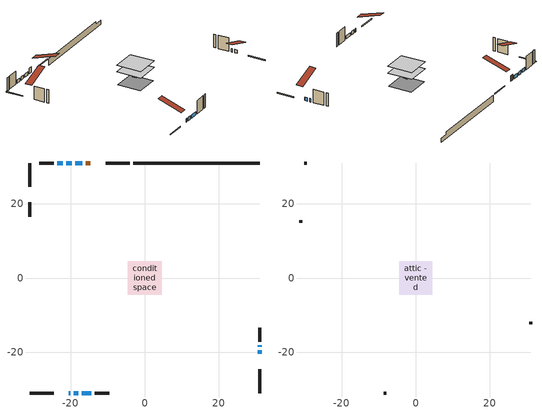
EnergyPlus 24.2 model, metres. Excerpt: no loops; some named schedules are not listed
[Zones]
conditioned space
 floor outside (Floor1 construction): -0.82,-0.82 -0.82,0.82 0.82,0.82 0.82,-0.82 z1.22
 floor adiabatic (AdiabaticFloorConstruction): -4.51,-4.51 -4.51,4.51 4.51,4.51 4.51,-4.51 z3.66
 floor foundation (Slab1 construction): -4.27,-4.27 -4.27,4.27 4.27,4.27 4.27,-4.27 z-1.14
 wall outside (RimJoist1 construction): -4.06,30.98 -10.47,30.98 / -30.98,-30.98 -24.58,-30.98 / -30.98,30.98 -30.98,24.58 / 30.98,-30.98 30.98,-24.58 z1.22:1.52
 wall outside (AdiabaticWallConstruction 1): -14.63,30.98 -15.88,30.98 z1.22:3.25
 wall outside (AdiabaticWallConstruction): -16.81,30.98 -18.71,30.98 / -20.42,-30.98 -20.01,-30.98 / -19.64,30.98 -21.17,30.98 / 30.98,-20.42 30.98,-19.5 / -19.08,-30.98 -17.86,-30.98 / -16.93,-30.98 -14.39,-30.98 / -22.09,30.98 -23.62,30.98 / 30.98,-18.58 30.98,-18.17 z1.22:2.44
 wall outside (Wall1 construction): -24.55,30.98 -28.41,30.98 / -13.46,-30.98 -9.6,-30.98 / -30.98,20.42 -30.98,16.55 / 30.98,-17.24 30.98,-13.37 z1.22:6.1
 wall foundation (FoundationWall1 construction): -3.14,30.98,-1.14 -3.14,30.98,1.22 27.57,30.98,1.22 27.57,30.98,0.38 30.98,30.98,0.38 30.98,30.98,-1.14
 window (WindowConstruction): -16.81,30.98 -18.71,30.98 z1.22:2.44
 window (WindowConstruction 7): -20.42,-30.98 -20.01,-30.98 z1.22:2.44
 window (WindowConstruction 1): -19.64,30.98 -21.17,30.98 z1.22:2.44
 window (WindowConstruction 2): 30.98,-20.42 30.98,-19.5 z1.22:2.44
 window (WindowConstruction 3): -19.08,-30.98 -17.86,-30.98 z1.22:2.44
 window (WindowConstruction 4): -16.93,-30.98 -14.39,-30.98 z1.22:2.44
 window (WindowConstruction 5): -22.09,30.98 -23.62,30.98 z1.22:2.44
 window (WindowConstruction 6): 30.98,-18.57 30.98,-18.17 z1.22:2.44
 door (Door): -14.63,30.98 -15.88,30.98 z1.22:3.25
 ceiling adiabatic (AdiabaticFloorConstruction): 4.51,-4.51 4.51,4.51 -4.51,4.51 -4.51,-4.51 z3.66
attic - vented
 floor to conditioned space (Floor2 construction Reversed): -4.5,-4.5 -4.5,4.5 4.5,4.5 4.5,-4.5 z6.1
 wall outside (Wall2 construction): -29.34,30.98 -30.06,30.98 / -8.67,-30.98 -7.95,-30.98 / -30.98,15.62 -30.98,14.91 / 30.98,-12.44 30.98,-11.73 z1.22:6.1
 roof outside (Roof1 construction): -13.7,30.98,6.1 -13.7,22.23,9.02 -11.39,22.23,9.02 -11.39,30.98,6.1; -21.35,-30.98,6.1 -21.35,-22.23,9.02 -23.65,-22.23,9.02 -23.65,-30.98,6.1; -30.98,21.35,6.1 -22.23,21.35,9.02 -22.23,23.65,9.02 -30.98,23.65,6.1; 30.98,-21.35,6.1 22.23,-21.35,9.02 22.23,-23.65,9.02 30.98,-23.65,6.1
[Building]
Building 1: Terrain=Suburbs
[Site:Location]
Regina Intl AP_SK: Latitude {deg}=50.43; Longitude {deg}=-104.67; Time Zone {hr}=-6; Elevation {m}=578; Keep Site Location Information=Yes
[Site:GroundTemperature:Shallow]
-2.28208, -4.75844, -4.95676, -3.7816, 0.936024, 5.63167, 9.70254, 12.2813, 12.5004, 10.403, 6.43594, 1.88434
[Site:WaterMainsTemperature]
Calculation Method=Schedule; Temperature Schedule=mains temperature schedule
[Material] Roughness=Rough; Thermal Absorptance=0.9
Name | Thickness {m} | Conductivity {W/m-K} | Density {kg/m3} | Specific Heat {J/kg-K} | Solar Absorptance | Visible Absorptance
asphalt or fiberglass shingles | 0.00635 | 0.162714 | 1121.4 | 1465.45 | 0.84 | 0.84
ceiling loosefill ins | 0.254 | 0.0480833 | 16.02 | 1046.75 | 0.7 | 0.7
ceiling stud and cavity | 0.1397 | 0.0920385 | 65.682 | 1177.47 | 0.7 | 0.7
concrete 4.0 in. | 0.1016 | 1.803125 | 2242.8 | 837.4 | 0.7 | 0.7
concrete 8.0 in. | 0.2032 | 1.803125 | 2242.8 | 837.4 | 0.7 | 0.7
door material | 0.04445 | 0.0451087 | 512.64 | 1214.23 | 0.7 | 0.7
exterior vertical ins | 0.0166018 | 0.029427 | 32.04 | 1214.23 | 0.7 | 0.7
floor covering | 0.0127 | 0.0433444 | 54.468 | 1339.84 | 0.6 | 0.6
floor rigid ins; wall rigid ins | 0.051816 | 0.029427 | 32.04 | 1214.23 | 0.7 | 0.7
floor rigid ins 1; wall rigid ins 1 | 0.512978 | 0.029427 | 32.04 | 1214.23 | 0.7 | 0.7
floor stud and cavity | 0.1397 | 0.103818 | 92.3553 | 1139.71 | 0.7 | 0.7
floor stud and cavity 1 | 0.1397 | 1.75129 | 37.0049 | 1207.88 | 0.7 | 0.7
furniture material conditioned space 1 | 0.1524 | 0.115458 | 640.8 | 1214.23 | 0.6 | 0.6
gypsum board | 0.0127 | 0.160291 | 801 | 837.4 | 0.6 | 0.6
gypsum board 1 | 0.0127 | 0.160291 | 801 | 837.4 | 0.7 | 0.7
osb sheathing 0.5 in. | 0.0127 | 0.115458 | 512.64 | 1214.23 | 0.7 | 0.7
osb sheathing 0.75 in. | 0.01905 | 0.115458 | 512.64 | 1214.23 | 0.7 | 0.7
osb sheathing 2.0 in. | 0.0508 | 0.115458 | 512.64 | 1214.23 | 0.7 | 0.7
rim joist stud and cavity | 0.0508 | 0.0310022 | 125.044 | 1163.47 | 0.6 | 0.6
wall stud and cavity | 0.1397 | 0.207695 | 139.0536 | 1170.24 | 0.7 | 0.7
wall stud and cavity 1 | 0.0889 | 6.1454 | 50.32683 | 1063.81 | 0.6 | 0.6
wall stud and cavity 2 | 0.0889 | 0.380278 | 52.3479 | 1209.89 | 0.7 | 0.7
wall stud and cavity 3 | 0.0889 | 0.391764 | 83.0341 | 1211.67 | 0.7 | 0.7
wood siding | 0.0254 | 0.102417 | 544.68 | 1172.36 | 0 | 0
wood siding 1 | 0.00254 | 0.102417 | 544.68 | 1172.36 | 0 | 0
wood siding 2; wood siding 3; wood siding 4 | 0.0254 | 0.102417 | 544.68 | 1172.36 | 0.7 | 0.7
[WindowMaterial:SimpleGlazingSystem]
Name | U-Factor {W/m2-K} | Solar Heat Gain Coefficient
WindowMaterial | 4.19434 | 0.65
WindowMaterial 1 | 4.31925 | 0.64
WindowMaterial 2 | 4.71671 | 0.61
WindowMaterial 3 | 5.11474 | 0.58
WindowMaterial 4 | 4.32891 | 0.68
WindowMaterial 5 | 4.94043 | 0.6
WindowMaterial 6 | 5.54911 | 0.55
[Construction]
AdiabaticFloorConstruction: floor stud and cavity 1, floor rigid ins 1, osb sheathing 0.75 in., floor covering
AdiabaticWallConstruction: wood siding 3, wall rigid ins 1, wall stud and cavity 2, gypsum board
AdiabaticWallConstruction 1: wood siding 4, wall rigid ins 1, wall stud and cavity 2, gypsum board
Door: door material
Floor1 construction: floor stud and cavity, floor rigid ins, osb sheathing 0.75 in., floor covering
Floor2 construction Reversed: gypsum board, ceiling stud and cavity, ceiling loosefill ins
FoundationWall1 construction: concrete 8.0 in., gypsum board 1
furniture construction conditioned space 1: furniture material conditioned space 1
PartitionWallConstruction: gypsum board, wall stud and cavity 3, gypsum board
RimJoist1 construction: wood siding 2, osb sheathing 2.0 in., rim joist stud and cavity
Roof1 construction: asphalt or fiberglass shingles
Slab1 construction: concrete 4.0 in.
Wall1 construction: wood siding, wall rigid ins, osb sheathing 0.5 in., wall stud and cavity, gypsum board
Wall2 construction: wood siding 1, wall stud and cavity 1
WindowConstruction: WindowMaterial
WindowConstruction 1: WindowMaterial 1
WindowConstruction 2: WindowMaterial 2
WindowConstruction 3: WindowMaterial 3
WindowConstruction 4: WindowMaterial 4
WindowConstruction 5: WindowMaterial 5
WindowConstruction 6; WindowConstruction 7: WindowMaterial 6
[Zone] Multiplier=1; Part of Total Floor Area=Yes
Name | Volume {m3}
attic - vented | 38.3008
conditioned space | 385.8
[Space]
Name | Zone | Volume {m3}
attic - vented 1 | attic - vented | 38.3008
conditioned space 1 | conditioned space | 385.8
[ZoneInfiltration:EffectiveLeakageArea]
infil attic - vented 1: Zone or Space=attic - vented 1; Schedule=Always On Discrete; Effective Air Leakage Area {cm2}=2552.53; Stack Coefficient=0.000542102; Wind Coefficient=1.57312e-05
[ZoneMixing]
whole house fan mix: Zone or Space=attic - vented; Schedule=Always On Continuous; Design Flow Rate Calculation Method=Flow/Zone; Design Flow Rate {m3/s}=0; Source Zone or Space=conditioned space
[SurfaceProperty:ExposedFoundationPerimeter]
Slab1: Exposed Perimeter Calculation Method=TotalExposedPerimeter; Total Exposed Perimeter {m}=34.12
[InternalMass] Zone or ZoneList=conditioned space; Space or SpaceList=conditioned space 1
Name | Construction | Surface Area {m2}
furniture mass conditioned space 1 | furniture construction conditioned space 1 | 62.7803
partition wall mass | PartitionWallConstruction | 156.951
[Lights]
interior lighting: Zone or ZoneList or Space or SpaceList=conditioned space 1; Schedule=interior lighting schedule; Design Level Calculation Method=LightingLevel; Lighting Level {W}=343.2; Return Air Fraction=0; Fraction Radiant=0.6; Fraction Visible=0.2; Fraction Replaceable=1
[People]
occupants: Zone or ZoneList or Space or SpaceList=conditioned space 1; Number of People Schedule=occupants schedule; Number of People Calculation Method=People; Number of People=3; Fraction Radiant=0.314171; Sensible Heat Fraction=0.56303; Activity Level Schedule=occupants activity schedule; Carbon Dioxide Generation Rate {m3/s-W}=0; Enable ASHRAE 55 Comfort Warnings=No; Mean Radiant Temperature Calculation Type=EnclosureAveraged
[ElectricEquipment] Zone or ZoneList or Space or SpaceList=conditioned space 1; Design Level Calculation Method=EquipmentLevel
Name | Schedule | Design Level {W} | Fraction Latent | Fraction Radiant | Fraction Lost
clothes dryer | clothes dryer schedule | 140.772 | 0.015 | 0.081 | 0.85
clothes washer | clothes washer schedule | 32.1985 | 0.03 | 0.162 | 0.7
cooking range | cooking range schedule | 215.147 | 0.08 | 0.432 | 0.2
dishwasher | dishwasher schedule | 66.8632 | 0.3 | 0.18 | 0.4
fridge | fridge schedule | 72.9452 | 0 | 0.6 | 0
mech vent house fan | mech vent house fan schedule | 0 | 0 | 0 | 1
mech vent house fan cfis | mech vent house fan cfis schedule | 0 | 0 | 0 | 0
misc plug loads | misc plug loads schedule | 494.7 | 0.045 | 0.513 | 0.1
whole house fan | Always On Discrete | 0 | 0 | 0 | 1
[OtherEquipment] Zone or ZoneList or Space or SpaceList=conditioned space 1; Design Level Calculation Method=EquipmentLevel
Name | Fuel Type | Schedule | Design Level {W} | Fraction Latent | Fraction Radiant | Fraction Lost
clothes dryer 1 | Electricity | clothes dryer schedule | 0 | 0.015 | 0.081 | 0.85
cooking range 1 | Electricity | cooking range schedule | 0 | 0.08 | 0.432 | 0.2
general water use latent | None | general water use schedule | 62.594 | 1 | 0 | 0
general water use sensible | None | general water use schedule | -61.6891 | 0 | 0.6 | 0
mech vent house fan latent load | None | Always On Discrete | 0 | 1 | 0 | 0
mech vent house fan sensible load | None | Always On Discrete | 0 | 0 | 0 | 0
water heater energy adjustment1 | NaturalGas | Always On Discrete | 0.01 | 0 | 0 | 1
[ZoneInfiltration:DesignFlowRate] Zone or ZoneList or Space or SpaceList=conditioned space 1; Schedule=Always On Discrete; Design Flow Rate Calculation Method=Flow/Zone; Design Flow Rate {m3/s}=0
infil flow; natural vent flow; whole house fan flow
[AvailabilityManager:Scheduled]
furnace airloop Availability Manager: Schedule=Always On Discrete
[Foundation:Kiva]
Foundation Kiva 1: Initial Indoor Air Temperature {C}=21; Wall Height Above Grade {m}=1.21999; Wall Depth Below Slab {m}=0.2032; Custom Block Material Name 1=exterior vertical ins; Custom Block Depth 1 {m}=2.36001; Custom Block X Position 1 {m}=0.2159; Custom Block Z Position 1 {m}=0
[Foundation:Kiva:Settings]
Soil Conductivity {W/m-K}=0.849921; Soil Density {kg/m3}=1842.3; Soil Specific Heat {J/kg-K}=418.7; Ground Solar Absorptivity=0.9; Ground Thermal Absorptivity=0.9; Ground Surface Roughness {m}=0.03; Far-Field Width {m}=40; Deep-Ground Boundary Condition=ZeroFlux; Deep-Ground Depth {m}=40; Minimum Cell Dimension {m}=0.2; Maximum Cell Growth Coefficient=3; Simulation Timestep=Timestep
[Exterior:Lights]
exterior lighting: Schedule=exterior lighting schedule; Design Level {W}=75.6
[EnergyManagementSystem:GlobalVariable]
furnace_airloop_Fan_RTF
infil_program_Qfan
infil_program_Qinf
natural_vent_program_Qnv
natural_vent_program_Qwhf
[EnergyManagementSystem:Sensor]
Name | Output:Variable or Output:Meter Index Key | Output:Variable or Output:Meter
airflow_gain | infil flow | Infiltration Sensible Heat Gain Energy
airflow_gain_1 | natural vent flow | Infiltration Sensible Heat Gain Energy
airflow_gain_2 | whole house fan flow | Infiltration Sensible Heat Gain Energy
airflow_loss | infil flow | Infiltration Sensible Heat Loss Energy
airflow_loss_1 | natural vent flow | Infiltration Sensible Heat Loss Energy
airflow_loss_2 | whole house fan flow | Infiltration Sensible Heat Loss Energy
clg_load_cond |  | Cooling:EnergyTransfer:Zone:CONDITIONED SPACE
clg_sp_s; clg_sp_s_1 | cooling setpoint | Schedule Value
clothes_dryer_exhaust_0_sch_s | clothes dryer exhaust 0 schedule | Schedule Value
cool_season | cooling season schedule | Schedule Value
htg_load_cond |  | Heating:EnergyTransfer:Zone:CONDITIONED SPACE
htg_sp_s; htg_sp_s_1 | heating setpoint | Schedule Value
ig_ee_conv | clothes dryer | Electric Equipment Convective Heating Energy
ig_ee_conv_2 | cooking range | Electric Equipment Convective Heating Energy
ig_ee_conv_4 | fridge | Electric Equipment Convective Heating Energy
ig_ee_conv_5 | misc plug loads | Electric Equipment Convective Heating Energy
ig_ee_conv_6 | whole house fan | Electric Equipment Convective Heating Energy
ig_ee_rad | clothes dryer | Electric Equipment Radiant Heating Energy
ig_ee_rad_2 | cooking range | Electric Equipment Radiant Heating Energy
ig_ee_rad_4 | fridge | Electric Equipment Radiant Heating Energy
ig_ee_rad_5 | misc plug loads | Electric Equipment Radiant Heating Energy
ig_ee_rad_6 | whole house fan | Electric Equipment Radiant Heating Energy
ig_lgt_conv | interior lighting | Lights Convective Heating Energy
ig_lgt_rad | interior lighting | Lights Radiant Heating Energy
ig_lgt_vis | interior lighting | Lights Visible Radiation Heating Energy
ig_oe_conv | clothes dryer 1 | Other Equipment Convective Heating Energy
ig_oe_conv_1 | cooking range 1 | Other Equipment Convective Heating Energy
ig_oe_conv_2 | general water use latent | Other Equipment Convective Heating Energy
ig_oe_conv_3 | general water use sensible | Other Equipment Convective Heating Energy
ig_oe_conv_4 | water heater energy adjustment1 | Other Equipment Convective Heating Energy
ig_oe_rad | clothes dryer 1 | Other Equipment Radiant Heating Energy
ig_oe_rad_1 | cooking range 1 | Other Equipment Radiant Heating Energy
ig_oe_rad_2 | general water use latent | Other Equipment Radiant Heating Energy
ig_oe_rad_3 | general water use sensible | Other Equipment Radiant Heating Energy
ig_oe_rad_4 | water heater energy adjustment1 | Other Equipment Radiant Heating Energy
ig_ppl_conv | occupants | People Convective Heating Energy
ig_ppl_rad | occupants | People Radiant Heating Energy
im_conv | furniture mass conditioned space 1 | Surface Inside Face Convection Heat Gain Energy
im_conv_1 | partition wall mass | Surface Inside Face Convection Heat Gain Energy
im_ig | furniture mass conditioned space 1 | Surface Inside Face Internal Gains Radiation Heat Gain Energy
im_ig_1 | partition wall mass | Surface Inside Face Internal Gains Radiation Heat Gain Energy
im_lgt | furniture mass conditioned space 1 | Surface Inside Face Lights Radiation Heat Gain Energy
im_lgt_1 | partition wall mass | Surface Inside Face Lights Radiation Heat Gain Energy
im_sol | furniture mass conditioned space 1 | Surface Inside Face Solar Radiation Heat Gain Energy
im_sol_1 | partition wall mass | Surface Inside Face Solar Radiation Heat Gain Energy
im_surf | furniture mass conditioned space 1 | Surface Inside Face Net Surface Thermal Radiation Heat Gain Energy
im_surf_1 | partition wall mass | Surface Inside Face Net Surface Thermal Radiation Heat Gain Energy
mv_conv | mech vent house fan | Electric Equipment Convective Heating Energy
mv_conv_1 | mech vent house fan cfis | Electric Equipment Convective Heating Energy
mv_conv_2 | mech vent house fan latent load | Other Equipment Convective Heating Energy
mv_conv_3 | mech vent house fan sensible load | Other Equipment Convective Heating Energy
mv_rad | mech vent house fan | Electric Equipment Radiant Heating Energy
mv_rad_1 | mech vent house fan cfis | Electric Equipment Radiant Heating Energy
mv_rad_2 | mech vent house fan latent load | Other Equipment Radiant Heating Energy
mv_rad_3 | mech vent house fan sensible load | Other Equipment Radiant Heating Energy
natural_vent_s | natural vent schedule | Schedule Value
out_pb_s |  | Site Outdoor Air Barometric Pressure
out_wt_s |  | Site Outdoor Air Humidity Ratio
site_vw_s |  | Site Wind Speed
ss_back_out | Window1 | Surface Window Shortwave from Zone Back Out Window Heat Transfer Rate
ss_back_out_1 | Window10 | Surface Window Shortwave from Zone Back Out Window Heat Transfer Rate
ss_back_out_2 | Window2 | Surface Window Shortwave from Zone Back Out Window Heat Transfer Rate
ss_back_out_3 | Window3 | Surface Window Shortwave from Zone Back Out Window Heat Transfer Rate
ss_back_out_4 | Window4 | Surface Window Shortwave from Zone Back Out Window Heat Transfer Rate
ss_back_out_5 | Window6 | Surface Window Shortwave from Zone Back Out Window Heat Transfer Rate
ss_back_out_6 | Window7 | Surface Window Shortwave from Zone Back Out Window Heat Transfer Rate
ss_back_out_7 | Window9 | Surface Window Shortwave from Zone Back Out Window Heat Transfer Rate
ss_conv | Door1 | Surface Inside Face Convection Heat Gain Energy
ss_conv_1 | Window1 | Surface Inside Face Convection Heat Gain Energy
ss_conv_2 | Window10 | Surface Inside Face Convection Heat Gain Energy
ss_conv_3 | Window2 | Surface Inside Face Convection Heat Gain Energy
ss_conv_4 | Window3 | Surface Inside Face Convection Heat Gain Energy
ss_conv_5 | Window4 | Surface Inside Face Convection Heat Gain Energy
ss_conv_6 | Window6 | Surface Inside Face Convection Heat Gain Energy
ss_conv_7 | Window7 | Surface Inside Face Convection Heat Gain Energy
ss_conv_8 | Window9 | Surface Inside Face Convection Heat Gain Energy
ss_ig | Door1 | Surface Inside Face Internal Gains Radiation Heat Gain Energy
ss_ig_1 | Window1 | Surface Inside Face Internal Gains Radiation Heat Gain Energy
ss_ig_2 | Window10 | Surface Inside Face Internal Gains Radiation Heat Gain Energy
ss_ig_3 | Window2 | Surface Inside Face Internal Gains Radiation Heat Gain Energy
ss_ig_4 | Window3 | Surface Inside Face Internal Gains Radiation Heat Gain Energy
ss_ig_5 | Window4 | Surface Inside Face Internal Gains Radiation Heat Gain Energy
ss_ig_6 | Window6 | Surface Inside Face Internal Gains Radiation Heat Gain Energy
ss_ig_7 | Window7 | Surface Inside Face Internal Gains Radiation Heat Gain Energy
ss_ig_8 | Window9 | Surface Inside Face Internal Gains Radiation Heat Gain Energy
ss_lgt | Door1 | Surface Inside Face Lights Radiation Heat Gain Energy
ss_sol | Door1 | Surface Inside Face Solar Radiation Heat Gain Energy
ss_surf | Door1 | Surface Inside Face Net Surface Thermal Radiation Heat Gain Energy
ss_surf_1 | Window1 | Surface Inside Face Net Surface Thermal Radiation Heat Gain Energy
ss_surf_2 | Window10 | Surface Inside Face Net Surface Thermal Radiation Heat Gain Energy
ss_surf_3 | Window2 | Surface Inside Face Net Surface Thermal Radiation Heat Gain Energy
ss_surf_4 | Window3 | Surface Inside Face Net Surface Thermal Radiation Heat Gain Energy
ss_surf_5 | Window4 | Surface Inside Face Net Surface Thermal Radiation Heat Gain Energy
ss_surf_6 | Window6 | Surface Inside Face Net Surface Thermal Radiation Heat Gain Energy
ss_surf_7 | Window7 | Surface Inside Face Net Surface Thermal Radiation Heat Gain Energy
ss_surf_8 | Window9 | Surface Inside Face Net Surface Thermal Radiation Heat Gain Energy
ss_trans_in | Window1 | Surface Window Transmitted Solar Radiation Rate
ss_trans_in_1 | Window10 | Surface Window Transmitted Solar Radiation Rate
ss_trans_in_2 | Window2 | Surface Window Transmitted Solar Radiation Rate
ss_trans_in_3 | Window3 | Surface Window Transmitted Solar Radiation Rate
ss_trans_in_4 | Window4 | Surface Window Transmitted Solar Radiation Rate
ss_trans_in_5 | Window6 | Surface Window Transmitted Solar Radiation Rate
ss_trans_in_6 | Window7 | Surface Window Transmitted Solar Radiation Rate
ss_trans_in_7 | Window9 | Surface Window Transmitted Solar Radiation Rate
ss_trans_out | Window1 | Surface Inside Face Initial Transmitted Diffuse Transmitted Out Window Solar Radiation Rate
ss_trans_out_1 | Window10 | Surface Inside Face Initial Transmitted Diffuse Transmitted Out Window Solar Radiation Rate
ss_trans_out_2 | Window2 | Surface Inside Face Initial Transmitted Diffuse Transmitted Out Window Solar Radiation Rate
ss_trans_out_3 | Window3 | Surface Inside Face Initial Transmitted Diffuse Transmitted Out Window Solar Radiation Rate
ss_trans_out_4 | Window4 | Surface Inside Face Initial Transmitted Diffuse Transmitted Out Window Solar Radiation Rate
ss_trans_out_5 | Window6 | Surface Inside Face Initial Transmitted Diffuse Transmitted Out Window Solar Radiation Rate
ss_trans_out_6 | Window7 | Surface Inside Face Initial Transmitted Diffuse Transmitted Out Window Solar Radiation Rate
ss_trans_out_7 | Window9 | Surface Inside Face Initial Transmitted Diffuse Transmitted Out Window Solar Radiation Rate
s_conv | Floor1 | Surface Inside Face Convection Heat Gain Energy
s_conv_1 | Floor2 | Surface Inside Face Convection Heat Gain Energy
s_conv_10 | Wall1:0 | Surface Inside Face Convection Heat Gain Energy
s_conv_11 | Wall1:180 | Surface Inside Face Convection Heat Gain Energy
s_conv_12 | Wall1:270 | Surface Inside Face Convection Heat Gain Energy
s_conv_13 | Wall1:90 | Surface Inside Face Convection Heat Gain Energy
s_conv_2 | FoundationWall1 | Surface Inside Face Convection Heat Gain Energy
s_conv_3 | inferred conditioned ceiling | Surface Inside Face Convection Heat Gain Energy
s_conv_4 | inferred conditioned floor | Surface Inside Face Convection Heat Gain Energy
s_conv_5 | RimJoist1:0 | Surface Inside Face Convection Heat Gain Energy
s_conv_6 | RimJoist1:180 | Surface Inside Face Convection Heat Gain Energy
s_conv_7 | RimJoist1:270 | Surface Inside Face Convection Heat Gain Energy
s_conv_8 | RimJoist1:90 | Surface Inside Face Convection Heat Gain Energy
s_conv_9 | Slab1 | Surface Inside Face Convection Heat Gain Energy
s_ig | Floor1 | Surface Inside Face Internal Gains Radiation Heat Gain Energy
s_ig_1 | Floor2 | Surface Inside Face Internal Gains Radiation Heat Gain Energy
s_ig_10 | Wall1:0 | Surface Inside Face Internal Gains Radiation Heat Gain Energy
s_ig_11 | Wall1:180 | Surface Inside Face Internal Gains Radiation Heat Gain Energy
s_ig_12 | Wall1:270 | Surface Inside Face Internal Gains Radiation Heat Gain Energy
s_ig_13 | Wall1:90 | Surface Inside Face Internal Gains Radiation Heat Gain Energy
s_ig_2 | FoundationWall1 | Surface Inside Face Internal Gains Radiation Heat Gain Energy
s_ig_3 | inferred conditioned ceiling | Surface Inside Face Internal Gains Radiation Heat Gain Energy
s_ig_4 | inferred conditioned floor | Surface Inside Face Internal Gains Radiation Heat Gain Energy
s_ig_5 | RimJoist1:0 | Surface Inside Face Internal Gains Radiation Heat Gain Energy
s_ig_6 | RimJoist1:180 | Surface Inside Face Internal Gains Radiation Heat Gain Energy
s_ig_7 | RimJoist1:270 | Surface Inside Face Internal Gains Radiation Heat Gain Energy
s_ig_8 | RimJoist1:90 | Surface Inside Face Internal Gains Radiation Heat Gain Energy
s_ig_9 | Slab1 | Surface Inside Face Internal Gains Radiation Heat Gain Energy
s_lgt | Floor1 | Surface Inside Face Lights Radiation Heat Gain Energy
s_lgt_1 | Floor2 | Surface Inside Face Lights Radiation Heat Gain Energy
s_lgt_10 | Wall1:0 | Surface Inside Face Lights Radiation Heat Gain Energy
s_lgt_11 | Wall1:180 | Surface Inside Face Lights Radiation Heat Gain Energy
s_lgt_12 | Wall1:270 | Surface Inside Face Lights Radiation Heat Gain Energy
s_lgt_13 | Wall1:90 | Surface Inside Face Lights Radiation Heat Gain Energy
s_lgt_2 | FoundationWall1 | Surface Inside Face Lights Radiation Heat Gain Energy
s_lgt_3 | inferred conditioned ceiling | Surface Inside Face Lights Radiation Heat Gain Energy
s_lgt_4 | inferred conditioned floor | Surface Inside Face Lights Radiation Heat Gain Energy
s_lgt_5 | RimJoist1:0 | Surface Inside Face Lights Radiation Heat Gain Energy
s_lgt_6 | RimJoist1:180 | Surface Inside Face Lights Radiation Heat Gain Energy
s_lgt_7 | RimJoist1:270 | Surface Inside Face Lights Radiation Heat Gain Energy
s_lgt_8 | RimJoist1:90 | Surface Inside Face Lights Radiation Heat Gain Energy
s_lgt_9 | Slab1 | Surface Inside Face Lights Radiation Heat Gain Energy
s_sol | Floor1 | Surface Inside Face Solar Radiation Heat Gain Energy
s_sol_1 | Floor2 | Surface Inside Face Solar Radiation Heat Gain Energy
s_sol_10 | Wall1:0 | Surface Inside Face Solar Radiation Heat Gain Energy
s_sol_11 | Wall1:180 | Surface Inside Face Solar Radiation Heat Gain Energy
s_sol_12 | Wall1:270 | Surface Inside Face Solar Radiation Heat Gain Energy
s_sol_13 | Wall1:90 | Surface Inside Face Solar Radiation Heat Gain Energy
s_sol_2 | FoundationWall1 | Surface Inside Face Solar Radiation Heat Gain Energy
s_sol_3 | inferred conditioned ceiling | Surface Inside Face Solar Radiation Heat Gain Energy
s_sol_4 | inferred conditioned floor | Surface Inside Face Solar Radiation Heat Gain Energy
s_sol_5 | RimJoist1:0 | Surface Inside Face Solar Radiation Heat Gain Energy
s_sol_6 | RimJoist1:180 | Surface Inside Face Solar Radiation Heat Gain Energy
s_sol_7 | RimJoist1:270 | Surface Inside Face Solar Radiation Heat Gain Energy
s_sol_8 | RimJoist1:90 | Surface Inside Face Solar Radiation Heat Gain Energy
s_sol_9 | Slab1 | Surface Inside Face Solar Radiation Heat Gain Energy
s_surf | Floor1 | Surface Inside Face Net Surface Thermal Radiation Heat Gain Energy
s_surf_1 | Floor2 | Surface Inside Face Net Surface Thermal Radiation Heat Gain Energy
s_surf_10 | Wall1:0 | Surface Inside Face Net Surface Thermal Radiation Heat Gain Energy
s_surf_11 | Wall1:180 | Surface Inside Face Net Surface Thermal Radiation Heat Gain Energy
s_surf_12 | Wall1:270 | Surface Inside Face Net Surface Thermal Radiation Heat Gain Energy
s_surf_13 | Wall1:90 | Surface Inside Face Net Surface Thermal Radiation Heat Gain Energy
s_surf_2 | FoundationWall1 | Surface Inside Face Net Surface Thermal Radiation Heat Gain Energy
s_surf_3 | inferred conditioned ceiling | Surface Inside Face Net Surface Thermal Radiation Heat Gain Energy
s_surf_4 | inferred conditioned floor | Surface Inside Face Net Surface Thermal Radiation Heat Gain Energy
s_surf_5 | RimJoist1:0 | Surface Inside Face Net Surface Thermal Radiation Heat Gain Energy
s_surf_6 | RimJoist1:180 | Surface Inside Face Net Surface Thermal Radiation Heat Gain Energy
s_surf_7 | RimJoist1:270 | Surface Inside Face Net Surface Thermal Radiation Heat Gain Energy
s_surf_8 | RimJoist1:90 | Surface Inside Face Net Surface Thermal Radiation Heat Gain Energy
s_surf_9 | Slab1 | Surface Inside Face Net Surface Thermal Radiation Heat Gain Energy
[EnergyManagementSystem:Actuator]
fridge_schedule_act: Actuated Component Unique=fridge schedule; Actuated Component Type=Schedule:Constant; Actuated Component Control Type=Schedule Value
